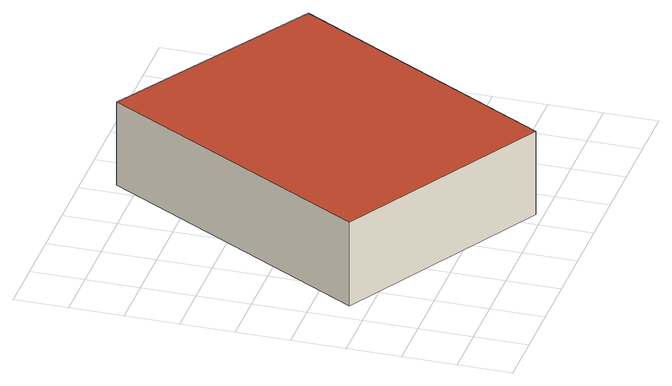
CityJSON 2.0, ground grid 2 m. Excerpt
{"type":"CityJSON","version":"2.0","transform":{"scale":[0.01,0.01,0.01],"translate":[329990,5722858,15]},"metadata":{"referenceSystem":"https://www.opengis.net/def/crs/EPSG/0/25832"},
"CityObjects":{
"building1":{"type":"Building","attributes":{"Geometrietyp2DReferenz":"3000","Gemeindeschluessel":"05170004","function":"31001_1310","roofType":"1000","measuredHeight":3.33},"geometry":[{"type":"Solid","lod":"2","boundaries":[[[[0,1,2,3]],[[4,5,1,0]],[[6,7,5,4]],[[3,2,7,6]],[[4,0,3,6]],[[1,5,7,2]]]],"semantics":{"surfaces":[{"type":"WallSurface"},{"type":"RoofSurface"},{"type":"GroundSurface"}],"values":[[0,0,0,0,1,2]]}}]}
},
"vertices":[
[868,30,414],[868,30,81],[1426,1012,81],[1426,1012,414],[86,474,414],[86,474,81],[655,1478,414],[655,1478,81]
]}
